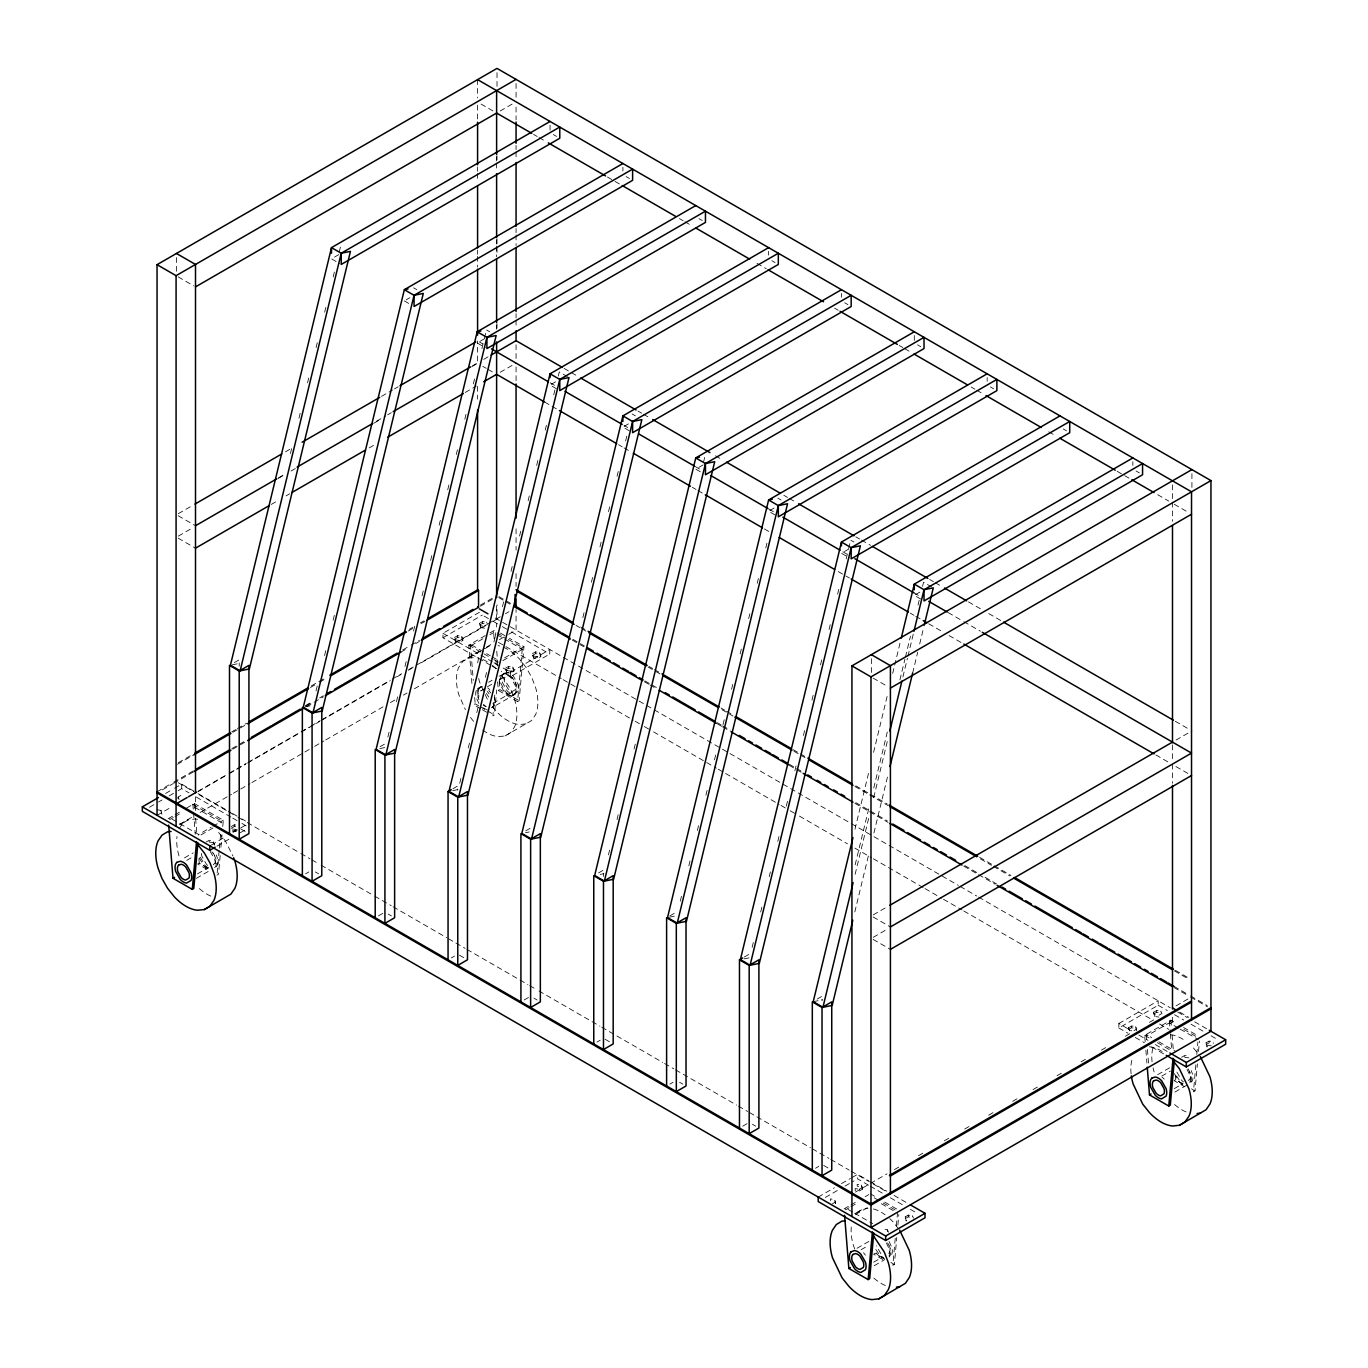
<?xml version="1.0" encoding="UTF-8"?>
<svg xmlns="http://www.w3.org/2000/svg" width="1368" height="1368" viewBox="0 0 1368 1368"><rect width="100%" height="100%" fill="white"/><g stroke="black" fill="none" stroke-linecap="round" stroke-linejoin="round"><path stroke-width="0.75" stroke-dasharray="5 3.75" d="M217.153 873.058L219.188 850.212M219.376 848.143L220.676 833.591M220.18 855.547L218.504 874.255L216.965 875.144M220.915 847.254L222.026 834.788M222.762 826.477L223.326 820.253L194.41 803.546L183.962 809.582M494.754 695.047L492.907 715.823L494.446 714.934L496.669 690.002M497.354 665.977L497.73 661.821M497.627 681.931L498.311 690.447L517.6 701.579L522.405 647.56L504.347 637.129M517.6 701.579L519.139 700.673L523.961 646.671L509.494 638.326M895.236 1238.348L892.825 1265.349L894.364 1264.46L896.775 1237.459M896.348 1225.882L897.647 1211.347L881.385 1201.959M897.887 1224.993L898.81 1214.613M1195.871 1064.783L1193.46 1091.784L1194.999 1090.895L1197.41 1063.894M1196.795 1054.386L1197.906 1041.937M1198.522 1051.428L1199.445 1041.031M290.443 453.509L292.461 445.199M298.993 418.198L301.011 409.887M307.543 382.869L309.561 374.576M316.094 347.558L318.111 339.247M324.643 312.246L326.661 303.935M333.193 276.934L335.211 268.624M339.23 252.003L340.735 245.761M316.025 690.857L318.043 682.546M324.575 655.529L326.593 647.218M333.125 620.217L335.143 611.906M387.879 737.061L389.88 728.751M396.429 701.75L398.43 693.439M404.979 666.438L406.98 658.128M413.529 631.11L415.53 622.799M422.062 595.798L424.08 587.488M430.612 560.487L432.63 552.176M439.162 525.175L441.18 516.865M447.712 489.847L449.73 481.536M456.262 454.535L458.28 446.224M464.812 419.224L466.83 410.913M473.362 383.895L475.38 375.584M481.912 348.583L483.93 340.273M484.426 338.204L486.444 329.893L489.676 331.757M459.716 783.283L461.734 774.972M468.266 747.971L470.284 739.66M476.816 712.643L478.834 704.332M485.366 677.331L487.384 669.02M493.916 642.019L495.934 633.709M502.466 606.691L504.467 598.397M511.016 571.379L513.017 563.069M519.566 536.068L521.567 527.757M528.116 500.756L530.117 492.446M536.666 465.428L538.667 457.117M545.216 430.116L547.217 421.806M553.749 394.805L555.767 386.494M558.281 376.097L559.29 371.942L567.378 376.627M582.854 617.601L584.871 609.29M591.404 582.272L593.421 573.979M599.954 546.961L601.971 538.65M608.504 511.649L610.521 503.339M617.053 476.338L619.071 468.027M625.604 441.009L627.621 432.698M608.435 854.932L610.453 846.621M616.985 819.62L619.003 811.309M634.085 748.98L636.103 740.686M703.477 462.299L704.999 456.074M680.289 901.153L682.29 892.842M688.839 865.841L690.84 857.531M697.389 830.513L699.39 822.202M705.939 795.201L707.94 786.891M714.472 759.89L716.49 751.579M723.022 724.578L725.04 716.268M731.572 689.25L733.59 680.939M740.122 653.938L742.14 645.628M748.672 618.627L750.69 610.316M757.222 583.298L759.24 574.987M765.772 547.987L767.79 539.676M752.126 947.374L754.144 939.064M760.676 912.046L762.694 903.735M769.226 876.734L771.244 868.423M777.776 841.423L779.794 833.112M786.326 806.094L788.344 797.801M794.876 770.783L796.894 762.472M803.426 735.471L805.427 727.16M811.976 700.159L813.977 691.849M820.526 664.831L822.527 656.52M829.076 629.519L831.077 621.209M837.626 594.208L839.627 585.897M846.176 558.879L848.177 550.569M848.69 548.5L850.691 540.189L853.94 542.053M854.966 829.247L868.543 773.159M873.571 752.383L887.661 694.226M892.688 673.449L894.193 667.208M894.689 665.139L900.23 642.276M855.154 864.781L868.731 808.693M873.759 787.917L887.336 731.829M899.905 679.896L904.932 659.12M905.445 657.033L910.472 636.257M918.014 605.101L920.031 596.79M922.545 586.41L923.554 582.255L931.642 586.923M855.12 874.34L868.697 818.252M873.742 797.476L887.319 741.37M902.897 676.972L907.429 658.282M907.925 656.195L913.465 633.35M854.812 911.943L868.885 853.769M873.913 832.992L887.49 776.904M912.644 673.039L917.671 652.262M919.689 643.952L923.708 627.331M888.773 1253.43L889.559 1252.284A8.858 5.113 60 0 0 889.542 1246.829L887.627 1242.828M179.071 828.717L183.038 822.972L188.647 819.654L195.487 818.987A41.963 24.231 60 0 1 199.232 819.671M214.673 867.739L215.768 866.149A12.261 7.079 60 0 0 215.785 858.642L214.4 855.496M216.212 866.85L217.307 865.26A12.261 7.079 60 0 0 217.324 857.753L216.247 854.897M477.415 688.788L481.621 686.326L477.877 689.472A12.261 7.079 60 0 0 477.842 696.979L478.92 699.835M480.082 687.249L478.988 688.839A12.261 7.079 60 0 0 478.971 696.329M502.107 674.527L501.013 676.117A12.261 7.079 60 0 0 500.996 683.624L505.493 691.558A11.577 6.686 60 0 0 511.871 695.269L513.752 695.081M503.646 673.637L502.552 675.228A12.261 7.079 60 0 0 502.535 682.735L507.032 690.669A11.577 6.686 60 0 0 513.41 694.38L516.403 692.584A12.261 7.079 60 0 0 516.42 685.077L513.804 679.52M492.155 707.53L493.249 705.939A12.261 7.079 60 0 0 493.831 701.237M514.248 694.773L515.343 693.2A12.261 7.079 60 0 0 515.36 685.693L510.88 677.759A11.577 6.686 60 0 0 504.484 674.048L502.603 674.219M857.274 1212.441L862.832 1209.055L867.945 1208.508M1188.296 1080.532L1190.177 1078.702A8.858 5.113 60 0 0 1190.16 1073.264L1189.373 1071.212M480.613 651.1L462.777 661.479L458.793 667.225A44.426 25.65 60 0 0 458.707 694.431L465.411 709.667M485.144 648.535L489.351 646.055L492.771 645.713M505.202 672.731L499.953 676.715A12.261 7.079 60 0 0 499.936 684.222L504.433 692.157A11.577 6.686 60 0 0 510.811 695.867L517.942 691.695A12.261 7.079 60 0 0 517.959 684.188L513.462 676.254A11.577 6.686 60 0 0 507.083 672.543L499.098 676.237M485.623 687.83L478.458 692.653A8.858 5.113 60 0 0 478.441 698.073L479.227 700.142M512.572 678.254A8.362 4.822 60 0 0 507.956 675.57L504.689 677.519A8.858 5.113 60 0 0 504.672 682.94L507.921 688.668A8.362 4.822 60 0 0 512.538 691.336L515.804 689.404A8.858 5.113 60 0 0 515.821 683.983L515.035 681.931M213.271 864.781L215.169 862.969A8.858 5.113 60 0 0 215.186 857.548M482.63 730.016A41.963 24.231 60 0 0 498.14 736.634L504.997 735.967L510.589 732.649L514.556 726.904A44.426 25.65 60 0 0 514.642 699.698L510.726 689.369L500.62 673.826M504.997 735.967L531.553 720.543L535.538 714.797A44.426 25.65 60 0 0 535.623 687.591L531.69 677.263L526.133 667.464L519.327 658.846A41.963 24.231 60 0 0 498.037 645.645M500.158 110.996L512.521 103.865M338.837 254.602L331.501 258.843L339.589 263.528M406.176 299.849L409.853 297.728M178.319 513.684L193.093 505.151M285.467 451.833L291.008 448.619M381.518 396.361L392.616 389.966M394.463 388.905L398.156 386.768M484.546 338.734L477.193 342.975L485.298 347.643M278.644 477.757L284.185 474.542M376.542 421.224L385.793 415.889M387.64 414.829L391.333 412.691M472.61 365.769L476.303 363.632M483.691 359.356L489.231 356.159M178.319 536.119L193.093 527.586M278.08 478.526L283.621 475.329M291.008 471.054L296.548 467.856M374.131 423.071L381.518 418.796M472.046 366.538L477.586 363.341L477.586 340.906M271.257 504.45L278.644 500.175M286.032 495.917L289.725 493.78M369.155 447.917L374.695 444.72M465.223 392.462L476.303 386.067M500.158 372.284L516.061 363.118M555.562 381.843L550.056 385.024L558.144 389.709M628.408 423.909L622.902 427.09L630.99 431.758M234.356 662.574L239.212 659.786L239.212 666.165M178.319 762.694L193.093 754.161M231.893 731.76L235.587 729.623M237.433 728.563L246.667 723.227M311.323 685.898L326.097 677.365M409.237 629.365L412.931 627.228M420.318 622.97L424.012 620.833M177.43 764.302L194.051 754.709M232.834 732.308L245.778 724.835M310.433 687.505L317.821 683.248M319.667 682.17L327.055 677.912M408.348 630.99L413.888 627.775M421.276 623.517L424.969 621.38M703.101 464.915L695.748 469.156L703.853 473.824M305.594 705.58L312.075 701.835M157.046 791.798L171.821 783.265M173.668 782.188L194 770.458M231.893 748.587L246.667 740.054M305.782 705.922L313.169 701.647M319.633 697.919L323.327 695.782M402.791 649.92L409.237 646.192M411.084 645.132L419.412 640.309M480.39 605.118L493.318 597.645M162.347 789.849L172.932 783.744M173.668 783.317L194.051 771.535M232.799 749.185L245.778 741.661M306.706 706.504L312.28 703.272M314.093 702.246L323.361 696.876M400.944 652.109L408.348 647.799M415.718 643.576L419.429 641.404M480.39 606.229L493.318 598.774M165.596 793.44L172.744 789.319M174.54 788.276L181.688 784.155L196.274 792.568M490.394 665.156L442.976 637.779L442.976 633.298L482.323 610.59M149.505 807.223L156.653 803.084M158.431 802.058L162.023 799.989M169.17 795.868L176.318 791.73M178.114 790.704L181.688 788.635L188.989 792.841M442.976 637.779L482.323 615.07M178.062 798.861L178.062 797.082L181.157 795.304L181.157 797.082M454.518 637.471L457.596 635.692L461.751 636.308L462.829 638.719L462.829 640.498L459.751 642.276L455.595 641.66L454.518 637.471L455.595 641.66M479.484 623.38L480.561 625.774L484.734 626.39L484.734 628.168L480.561 627.553L479.484 623.38L482.579 621.585L486.734 622.218L487.812 624.612M454.518 639.249L457.596 637.471L461.751 638.087L462.829 640.498M479.484 625.159L482.579 623.38L486.734 623.996L486.734 622.218M198.257 791.114L227.823 774.031M229.67 772.971L235.211 769.774M237.057 768.696L246.291 763.378M248.138 762.301L309.117 727.109M310.964 726.032L320.197 720.697M322.044 719.636L390.41 680.17M392.257 679.092L401.491 673.757M408.895 669.499L486.495 624.697M488.342 623.62L503.698 614.762M505.459 613.736L508.981 611.701M157.046 815.345L171.821 806.812M197.693 791.884L227.259 774.818M229.106 773.741L245.727 764.148M247.574 763.07L299.318 733.214M301.165 732.136L319.633 721.466M321.48 720.406L389.846 680.939M397.233 676.664L400.944 674.544M408.331 670.269L412.024 668.131M421.258 662.796L485.931 625.467M493.318 621.192L497.011 619.071L497.011 604.793M168.178 818.697L173.274 815.755M175.07 814.712L182.183 810.608M471.909 683.419L468.814 645.132L488.154 633.965M489.932 632.922L495.045 629.981L495.558 636.359M173.274 817.534L169.718 819.586L169.718 817.808L198.634 834.497L211.1 827.298M175.07 816.508L182.183 812.387M482.819 638.822L470.353 646.021L470.353 644.242L490.24 655.717M489.932 634.718L493.489 632.649L493.489 630.87L494.19 639.386M179.618 824.306L191.982 817.158M200.104 812.472L231.517 794.329M233.364 793.269L238.904 790.071M240.751 789.011L249.985 783.676M251.832 782.599L312.81 747.407M314.657 746.329L323.891 740.994M325.738 739.934L383.023 706.863M390.41 702.605L395.951 699.39M403.338 695.132L407.048 692.995M414.436 688.737L484.648 648.193M486.495 647.132L492.035 643.918M499.423 639.66L506.81 635.385M508.657 634.324L516.061 630.067L516.061 609.666M179.909 824.699L188.647 819.654M212.878 826.272L223.326 820.253M504.604 657.854L523.961 646.671M212.878 828.05L198.634 836.275L198.634 834.497M502.826 660.659L522.405 649.355L522.405 647.56M774.117 508.024L768.611 511.204L776.699 515.89M231.192 826.563L234.27 824.784L238.425 825.4M505.579 668.131L508.657 666.353L512.829 666.986L513.906 669.38L513.906 671.158L510.811 672.936L506.656 672.321L505.579 668.131L506.656 672.321M206.072 842.055L209.167 840.277L213.322 840.91L214.4 845.082L213.322 840.91M532.426 653.648L535.521 651.869L539.676 652.485L540.753 654.879L540.753 656.674L537.658 658.453L533.503 657.82L532.426 653.648L533.503 657.82M231.192 828.341L234.27 826.563L238.425 827.178M505.579 669.927L508.657 668.131L512.829 668.764L513.906 671.158M532.426 655.426L535.521 653.648L539.676 654.263L540.753 656.674M184.423 857.924L193.162 852.88M488.615 682.29L492.121 680.272M232.748 831.761L235.98 829.897M380.065 746.706L384.921 743.901M506.656 670.542L510.811 671.158L513.906 669.38M211.305 845.082L225.908 836.532M233.056 832.394L245.573 825.16M503.15 668.046L510.452 672.252L549.782 649.543L549.782 654.024L510.452 676.732L501.338 671.466M186.732 860.386L193.726 856.351M487.367 686.804L492.617 683.778M499.611 679.742L506.605 675.706M216.965 846.176L229.482 838.943M240.221 832.753L245.573 829.658M207.987 868.184L199.232 863.122L197.693 864.012L209.954 871.091M478.68 705.82L475.175 703.802L473.636 704.691L480.647 708.744M498.311 690.447L499.85 689.558L519.139 700.673M197.522 873.861L208.022 867.808M492.907 703.323L513.889 691.216M196.274 878.376L210.262 870.304M515.291 694.192L491.728 707.803L494.378 705.307A12.261 7.079 60 0 0 494.395 697.8M848.81 549.03L841.457 553.27L849.545 557.939M305.594 873.827L308.826 871.946M452.911 788.755L457.767 785.967L457.767 790.225M919.809 592.156L914.303 595.337L922.408 600.005M378.44 915.876L383.296 913.072M525.774 830.821L530.63 828.016M451.303 957.942L454.535 956.078M598.62 872.887L603.476 870.082L603.476 876.46M524.149 1000.008L529.006 997.204M669.858 915.876L676.322 912.148M596.995 1042.057L600.244 1040.193M744.329 957.001L749.185 954.197M873.229 914.884L888.003 906.351M1176.018 740.071L1191.921 730.888M873.229 937.319L888.003 928.786M669.858 1084.123L673.09 1082.259M817.175 999.067L822.031 996.263L822.031 1000.521M742.704 1126.189L747.561 1123.385M815.55 1168.238L818.799 1166.374M818.218 1197.068L834.309 1187.783M841.457 1183.645L850.4 1178.481M852.196 1177.455L857.548 1174.36L868.492 1180.669M1118.836 1023.503L1158.183 1000.795L1158.183 1005.275L1118.836 1027.984L1118.836 1023.503L1131.61 1030.873M825.366 1197.428L837.883 1190.194M845.031 1186.073L853.974 1180.909M1153.6 1012.269L1156.695 1010.49L1160.851 1011.123L1161.928 1013.517L1158.833 1015.295L1154.678 1014.68L1153.6 1012.269L1154.678 1016.458L1158.833 1017.074M1128.497 1027.778L1131.575 1026L1135.748 1026.616L1136.808 1029.027L1133.73 1030.805L1129.575 1030.172L1128.497 1027.778L1129.575 1031.968L1129.575 1030.172M1153.6 1014.047L1156.695 1012.269L1160.851 1012.901L1160.851 1011.123M1128.497 1029.557L1131.575 1027.778L1135.748 1028.394L1136.808 1030.805M832.479 1203.72L835.574 1201.942L834.497 1199.531L830.342 1198.915L830.342 1200.694M1176.018 1005.89L1188.382 998.743M859.343 1189.22L862.421 1187.441L861.344 1185.03L857.189 1184.414L857.189 1186.193L861.344 1186.825L862.421 1189.22L859.343 1190.998L855.171 1190.382L855.171 1188.604L859.343 1189.22L859.343 1190.998M855.479 1192.075L868.577 1184.517M870.424 1183.44L887.045 1173.847M894.45 1169.572L901.837 1165.314M918.458 1155.704L925.845 1151.446M944.33 1140.775L949.871 1137.577M964.662 1129.045L970.203 1125.847M988.671 1115.177L996.058 1110.901M1012.696 1101.308L1018.237 1098.111M1033.011 1089.578L1040.415 1085.303M1057.036 1075.71L1064.424 1071.435M1081.062 1061.842L1088.449 1057.567M1101.377 1050.111L1108.781 1045.836M1125.402 1036.243L1132.79 1031.968M1149.428 1022.375L1156.815 1018.1M844.039 1208.902L849.152 1205.96M850.93 1204.934L858.044 1200.813M865.174 1196.709L868.731 1194.64M1145.187 1041.715L1144.674 1035.337L1170.905 1020.186L1176.326 1023.315M849.152 1207.739L845.595 1209.791L845.595 1208.012L852.811 1212.185M850.93 1206.713L858.044 1202.592M1178.395 1028.086L1169.366 1022.854L1146.213 1036.226L1146.213 1034.447L1151.634 1037.577M855.838 1213.091L862.832 1209.055M855.479 1214.51L868.577 1206.952M1206.029 1042.843L1207.106 1047.016L1206.029 1042.843L1209.124 1041.065L1213.279 1041.681L1213.279 1043.459M905.171 1216.87L906.249 1221.043L905.171 1216.87L908.249 1215.092L912.405 1215.707L913.482 1218.101M1181.61 1057.259L1184.705 1055.48L1188.86 1056.096M1206.029 1044.622L1209.124 1042.843L1209.124 1041.065M905.171 1218.649L908.249 1216.87L912.405 1217.486L912.405 1215.707M857.001 1248.283L869.227 1241.221M1157.687 1074.684L1169.931 1067.621M861.071 1249.736L868.064 1245.701M1161.688 1076.171L1170.444 1071.11M1182.739 1083.798L1175.728 1079.762L1174.189 1080.652L1184.705 1086.722M873.673 1262.185L882.411 1257.141M1174.308 1088.62L1183.046 1083.576M874.186 1265.691L884.668 1259.637M1174.89 1092.074L1187.116 1085.012M232.269 664.831L239.656 663.326M305.115 706.88L310.656 705.768M379.825 748.57L385.366 747.458M452.671 790.636L458.212 789.507M525.517 832.702L529.211 831.949M600.227 874.374L603.921 873.639M669.38 917.193L674.92 916.064M744.072 958.882L749.613 957.754M813.225 1001.684L822.476 999.82M468.369 658.162L475.226 657.495A41.963 24.231 60 0 1 478.971 658.179M503.646 673.62L505.544 673.432A11.577 6.686 60 0 1 511.923 677.143L513.923 679.981M480.51 686.975L482.391 686.787M478.971 687.865L480.852 687.694M480.373 690.857L481.741 690.72M525.962 723.86L519.122 724.527A41.963 24.231 60 0 1 495.986 711.069L492.565 706.76M455.595 639.882L459.751 640.498L459.751 642.276M533.503 656.041L537.658 656.674L537.658 658.453M156.722 809.719L160.894 810.335L161.971 814.524L160.894 810.335M232.252 828.957L236.425 829.589M232.252 830.735L236.425 831.368M213.322 842.688L209.167 842.055L209.167 840.277M1207.106 1045.237L1211.279 1045.853M1188.86 1057.874L1184.705 1057.259L1184.705 1055.48M888.516 1232.209L887.439 1229.798L883.266 1229.182L883.266 1230.961M553.288 134.543L556.519 136.407M626.134 176.592L629.383 178.473M698.997 218.658L702.229 220.522M771.843 260.724L775.075 262.588M844.689 302.773L847.938 304.654M917.552 344.839L920.784 346.702M990.398 386.905L993.63 388.768M1063.244 428.953L1066.493 430.834M1136.107 471.019L1139.339 472.883M481.057 104.053L493.164 111.047M533.554 134.355L537.248 136.492M539.095 137.57L546.482 141.827M607.426 177.002L620.354 184.475M679.434 218.589L683.128 220.727M684.975 221.787L692.362 226.045M757 263.374L766.234 268.692M834.566 308.142L838.259 310.279M899.186 345.454L902.88 347.592M904.727 348.652L910.267 351.85M971.212 387.041L974.905 389.179M976.752 390.239L984.139 394.497M1048.76 431.809L1056.147 436.084M1117.092 471.259L1130.019 478.732M1157.721 494.72L1168.802 501.115M1174.223 504.245L1188.074 512.248M564.061 368.402L569.601 371.6M571.448 372.66L576.988 375.858M637.933 411.05L641.626 413.17M643.473 414.248L650.86 418.505M715.481 455.818L722.868 460.093M783.813 495.267L787.506 497.405M789.353 498.465L796.74 502.74M855.838 536.854L859.531 538.975M861.378 540.052L870.612 545.37M929.693 579.502L933.386 581.622M935.233 582.7L942.62 586.957M968.476 601.886L981.403 609.341M988.79 613.616L1001.718 621.072M1175.3 721.295L1188.228 728.751M413.581 287.827L416.83 289.691M632.136 414.008L635.385 415.872M777.845 498.123L781.077 500.004M479.313 341.897L482.784 343.898M550.175 382.818L555.716 386.015M624.047 425.465L627.741 427.586M695.183 466.522L701.596 470.233M769.038 509.17L775.468 512.88M842.91 551.817L846.604 553.954M913.961 592.84L920.459 596.602M948.161 612.59L962.935 621.123M963.824 621.636L980.446 631.229M404.347 300.909L409.203 303.713M482.784 366.333L486.239 368.334M487.966 369.326L493.164 372.335M544.635 402.055L550.175 405.253M552.022 406.313L557.563 409.511M618.507 444.685L622.201 446.823M624.047 447.883L631.435 452.158M692.362 487.333L696.056 489.47M697.902 490.531L703.443 493.728M764.387 528.92L769.928 532.118M838.259 571.567L849.34 577.963M910.267 613.138L913.961 615.275M915.808 616.335L921.348 619.533M928.735 623.808L941.663 631.264M949.05 635.539L961.978 642.994M1155.875 754.948L1168.802 762.404M1175.95 766.542L1188.074 773.536M178.199 276.9L193.777 285.895M873.109 678.101L886.943 686.086M580.682 626.989L586.222 630.186M649.013 666.438L652.707 668.576M654.554 669.636L660.094 672.834M721.021 708.025L724.715 710.146M726.562 711.223L733.949 715.481M793.047 749.596L798.587 752.793M800.434 753.871L805.974 757.068M855.838 785.848L868.765 793.32M870.612 794.38L887.234 803.974M979.556 857.274L992.484 864.747M994.331 865.807L1010.952 875.4M1175.3 970.288L1188.228 977.761M576.014 625.415L579.707 627.553M581.554 628.63L587.094 631.828M648.039 667.003L660.966 674.458M721.911 709.65L732.991 716.045M793.919 751.22L805 757.633M854.863 786.412L867.791 793.867M869.638 794.945L888.106 805.598M980.428 858.916L991.509 865.311M993.356 866.371L1009.977 875.965M1174.325 970.852L1189.1 979.385M498.858 596.585L504.416 599.783M506.263 600.86L511.82 604.058M572.85 639.301L584.375 645.952M644.978 680.939L656.401 687.523M717.328 722.714L721.021 724.852M722.663 725.792L730.255 730.17M789.25 764.233L794.894 767.499M796.655 768.508L802.281 771.757M855.838 802.674L868.783 810.147M870.612 811.207L887.285 820.834M964.782 865.585L977.915 873.16M985.097 877.298L996.4 883.831M1173.966 986.345L1188.758 994.895M1190.605 995.955L1207.26 1005.565M498.739 597.628L503.937 600.637M505.664 601.629L510.863 604.622M572.32 640.121L583.948 646.825M644.345 681.691L649.013 684.393M649.885 684.889L657.273 689.164M717.328 723.843L721.911 726.476M722.663 726.904L730.255 731.299M789.25 765.362L802.281 772.886M854.863 803.238L868.783 811.275M869.638 811.771L888.106 822.424M963.807 866.132L977.915 874.272M978.582 874.665L995.203 884.258M1173.966 987.474L1189.1 996.212M1190.605 997.084L1207.499 1006.831M1179.729 1012.098L1188.775 1017.33M495.079 617.943L958.284 885.37M960.131 886.447L976.752 896.04M978.599 897.1L1170.273 1007.771M1177.66 1012.029L1187.356 1017.638M1194.657 1021.845L1210.954 1031.25M484.135 616.113L491.437 620.337M493.267 621.38L500.551 625.604M502.381 626.647L509.666 630.853M511.495 631.913L549.782 654.024M1158.183 1005.275L1167.297 1010.542M1174.599 1014.748L1183.713 1020.015M1191.015 1024.222L1203.772 1031.592M1211.073 1035.815L1218.358 1040.022M500.466 633.11L507.682 637.283M1183.559 1027.488L1198.009 1035.85M497.114 632.956L502.535 636.086M1169.366 1022.854L1169.366 1021.075L1174.787 1024.205M1183.816 1029.42L1198.283 1037.782M497.114 634.735L502.535 637.864M504.347 638.907L522.405 649.355M1180.208 1029.129L1198.283 1039.56M498.465 642.344L504.005 645.542M505.852 646.602L561.256 678.596M563.103 679.657L577.877 688.189M579.724 689.25L633.281 720.166M635.128 721.227L642.515 725.502M644.362 726.562L651.749 730.837M653.596 731.897L716.37 768.149M718.217 769.209L723.757 772.407M725.604 773.484L779.161 804.401M781.008 805.461L788.395 809.719M790.242 810.796L797.63 815.054M799.476 816.115L847.493 843.834M854.88 848.109L871.484 857.702M873.331 858.762L923.195 887.558M925.042 888.619L941.663 898.212M943.51 899.289L961.978 909.942M963.824 911.002L1152.181 1019.759M1159.568 1024.016L1168.802 1029.352M492.035 656.76L497.456 659.889M1158.867 1041.749L1175.129 1051.137M468.814 645.132L492.309 658.692M493.848 659.581L499.269 662.711M1144.674 1035.337L1151.634 1039.355M1157.328 1042.638L1171.777 1050.983M442.976 633.298L492.206 661.719M494.036 662.779L501.338 666.986M1138.894 1035.08L1148.026 1040.347M1155.31 1044.553L1168.084 1051.924M492.206 666.216L499.508 670.423M1118.836 1027.984L1127.967 1033.25M1135.252 1037.457L1144.366 1042.724M1151.668 1046.947L1164.425 1054.318M1191.494 1088.86L1194.999 1090.895M178.199 515.753L195.504 525.74M873.109 916.953L890.414 926.94M480.424 706.846L485.691 709.872M487.435 710.881L494.446 714.934M482.391 709.753L489.402 713.805M178.199 538.188L195.504 548.175M873.109 939.389L890.414 949.375M198.103 793.628L230.918 812.575M232.748 813.635L240.033 817.842M241.862 818.885L245.505 821.005M870.322 1181.73L886.738 1191.203M894.022 1195.41L908.609 1203.84M178.199 782.701L193.777 791.696M199.198 794.825L226.9 810.814M228.747 811.874L236.134 816.149M237.981 817.209L245.368 821.484M247.215 822.544L298.925 852.401M300.772 853.461L310.006 858.796M311.853 859.856L319.24 864.114M321.087 865.192L372.78 895.048M374.627 896.108L391.248 905.701M393.095 906.762L446.652 937.678M448.499 938.756L454.039 941.953M455.886 943.014L465.12 948.349M466.967 949.409L527.894 984.601M529.741 985.661L537.128 989.919M538.975 990.996L599.919 1026.171M601.766 1027.248L662.711 1062.423M664.557 1063.483L673.791 1068.818M675.638 1069.896L736.565 1105.07M738.412 1106.131L747.646 1111.466M749.493 1112.526L755.033 1115.724M756.88 1116.801L810.437 1147.718M812.284 1148.778L828.905 1158.371M830.752 1159.448L849.22 1170.102M851.067 1171.179L869.535 1181.832M873.109 1183.901L886.943 1191.887M196.274 797.065L230.918 817.055M232.748 818.115L240.033 822.322M241.862 823.382L249.164 827.589M868.492 1185.167L857.548 1178.84L857.548 1174.36M870.322 1186.21L883.078 1193.58M890.38 1197.787L903.136 1205.157M910.438 1209.38L917.723 1213.587M240.836 828.957L245.693 831.761M315.307 871.946L318.539 873.827M388.153 914.012L391.402 915.876M459.391 955.138L464.248 957.942M533.862 998.127L537.094 1000.008M605.101 1039.253L609.957 1042.057M679.571 1082.259L682.803 1084.123M752.417 1124.308L755.649 1126.189M823.656 1165.433L828.512 1168.238M870.27 1193.751L875.691 1196.88M884.737 1202.113L897.374 1209.415M192.871 804.435L221.787 821.142L221.787 822.92L192.871 806.214L192.871 804.435L193.384 810.831M874.152 1197.787L879.573 1200.916M881.385 1203.737L894.039 1211.039M854.624 1213.228L872.698 1223.659M883.848 1258.389L875.092 1253.327L873.553 1254.217L884.07 1260.287M890.859 1262.425L894.364 1264.46M1193.477 1047.974L1199.189 1055.104M898.485 1228.72L892.774 1221.573A41.963 24.231 60 0 0 889.798 1218.614M880.821 1253.635L876.29 1245.718M876.272 1252.797L878.153 1255.174A11.577 6.686 60 0 0 884.532 1258.834M863.516 1252.746L865.397 1255.106M488.786 690.515L490.667 692.892M487.23 691.404L489.111 693.781M486.341 693.405L488.804 697.064M470.472 717.431L473.875 721.74M218.623 832.445L225.446 841.063L232.953 856.043M211.937 851.819L213.305 853.546M210.176 851.358L214.673 859.292A12.261 7.079 60 0 1 214.639 866.799M1188.125 1068.784L1190.758 1074.342A12.261 7.079 60 0 1 1190.793 1081.866L1189.698 1083.473L1192.332 1080.976A12.261 7.079 60 0 0 1192.297 1073.452L1191.203 1070.597M1187.065 1069.4L1189.715 1074.94A12.261 7.079 60 0 1 1189.733 1082.481M1176.48 1075.898L1179.9 1080.959A11.577 6.686 60 0 0 1182.02 1082.823M889.029 1241.46L891.68 1247.017A12.261 7.079 60 0 1 891.697 1254.542L889.08 1257.089L890.158 1255.431A12.261 7.079 60 0 0 890.123 1247.907L889.029 1245.051M886.379 1242.999L889.012 1248.556A12.261 7.079 60 0 1 889.029 1256.08M875.845 1249.463L879.282 1254.524A11.577 6.686 60 0 0 883.557 1257.637M487.316 699.185L479.689 682.324A44.426 25.65 60 0 1 478.646 678.203M478.92 703.426L476.303 697.868A12.261 7.079 60 0 1 476.32 690.361M213.169 853.085L214.708 855.804M178.062 797.082L179.14 799.476M1176.925 1072.153L1181.456 1080.07A11.577 6.686 60 0 0 1183.559 1081.934M1174.325 1073.658L1178.857 1081.558A11.577 6.686 60 0 0 1183.132 1084.687M854.761 1249.001L853.444 1245.564A44.426 25.65 60 0 1 851.341 1226.087M200.361 857.189L204.858 865.123A11.577 6.686 60 0 0 209.133 868.27M199.232 857.839L203.729 865.773A11.577 6.686 60 0 0 208.004 868.919M1170.905 1020.186L1171.418 1026.581M1172.102 1035.08L1173.316 1049.974M1175.386 1075.505L1175.728 1079.762M1169.366 1021.075L1170.221 1031.711M1170.392 1033.849L1171.777 1050.863M1146.213 1034.447L1146.743 1040.826M1147.427 1049.341L1148.624 1064.218M1145.888 1050.231L1146.914 1062.987M496.755 651.254L497.627 661.89M499.166 681.042L499.85 689.558M495.9 660.659L496.242 664.916M470.353 644.242L473.277 680.409M474.662 697.423L475.175 703.802M194.41 803.546L194.923 809.941M195.607 818.44L196.992 835.455M198.89 858.865L199.232 863.122M193.555 812.951L195.282 834.224M1191.921 473.67L1191.921 487.949M1172.496 484.888L1172.496 499.987M1172.496 502.107L1172.496 521.293M1172.496 744.927L1172.496 761.976M1172.496 764.096L1172.496 783.265M1172.496 1017.211L1172.496 1025.367M1156.695 1010.49L1156.695 1012.269M1154.678 1014.68L1154.678 1016.458M1135.748 1026.616L1135.748 1028.394M1132.858 461.666L1132.858 465.411M1131.575 1026L1131.575 1027.778M987.166 377.551L987.166 381.296M914.303 335.485L914.303 341.094M908.249 1215.092L908.249 1216.87M887.439 1229.798L887.439 1231.593M871.382 658.743L871.382 673.022M862.421 1187.441L862.421 1189.22M861.344 1185.03L861.344 1186.825M841.457 293.436L841.457 297.164M835.574 1201.942L835.574 1203.72L834.497 1199.531M768.611 251.37L768.611 255.115M622.902 167.255L622.902 170.983M550.056 125.189L550.056 132.662M539.676 652.485L539.676 654.263M535.521 651.869L535.521 653.648M516.061 83.465L516.061 97.744M516.061 107.08L516.061 119.854M516.061 145.418L516.061 149.676M516.061 151.814L516.061 160.33M516.061 228.49L516.061 232.748M516.061 234.886L516.061 245.522M516.061 313.682L516.061 317.957M516.061 320.078L516.061 328.594M516.061 344.753L516.061 359.032M516.061 366.932L516.061 381.843M516.061 528.817L516.061 550.124M516.061 573.551L516.061 586.325M512.829 666.986L512.829 668.764M510.811 671.158L510.811 672.936M510.452 672.252L510.452 676.732M508.657 666.353L508.657 668.131M497.011 72.658L497.011 87.569M497.011 155.73L497.011 159.988M497.011 238.802L497.011 245.18M497.011 247.317L497.011 255.833M497.011 323.994L497.011 328.252M496.618 156.636L496.618 160.894M496.618 163.031L496.618 171.547M496.618 239.708L496.618 243.966M496.618 246.103L496.618 256.739M496.618 324.9L496.618 329.158M496.618 606.058L496.618 627.006M482.579 621.585L482.579 623.38M480.561 625.774L480.561 627.553M477.586 79.618L477.586 97.966M477.586 105.182L477.586 122.214M477.586 166.947L477.586 171.205M477.586 173.343L477.586 181.858M477.586 250.019L477.586 254.277M477.586 256.397L477.586 267.051M477.586 386.34L477.586 399.114M461.751 636.308L461.751 638.087M457.596 635.692L457.596 637.471M234.27 824.784L234.27 826.563M195.504 796.774L195.504 811.053M181.688 784.155L181.688 788.635M176.472 257.543L176.472 272.642M1149.376 1046.811A41.963 24.231 60 0 1 1164.886 1053.292M1170.341 1034.704A41.963 24.231 60 0 1 1185.851 1041.185M1131.097 1073.897A44.426 25.65 60 0 1 1132.396 1058.541M1154.13 1071.948A44.426 25.65 60 0 1 1153.07 1067.827M1152.061 1061.79A44.426 25.65 60 0 1 1153.361 1046.435M1186.073 1111.928A41.963 24.231 60 0 1 1173.539 1103.583M1162.099 1077.266A11.577 6.686 60 0 1 1164.202 1079.147M487.179 709.513A11.577 6.686 60 0 1 482.904 707.683M482.853 659.53A41.963 24.231 60 0 1 487.589 661.992M492.292 665.31A41.963 24.231 60 0 1 498.345 670.953M477.706 662.881A44.426 25.65 60 0 1 479.074 656.879M486.307 706.486A8.362 4.822 60 0 1 483.212 705.17M487.795 687.967A11.577 6.686 60 0 1 489.898 689.865M485.554 706.162A11.577 6.686 60 0 1 483.468 704.264M873.382 1208.953A41.963 24.231 60 0 1 885.147 1214.801M885.37 1285.544A41.963 24.231 60 0 1 872.835 1277.182M178.986 855.923A44.426 25.65 60 0 1 177.002 836.498M210.792 896.108A41.963 24.231 60 0 1 196.753 886.19M201.352 853.495A12.261 7.079 60 0 0 201.9 856.3L206.397 864.234A11.577 6.686 60 0 0 208.5 866.115"/><path stroke-width="1.5" d="M168.692 825.075L173.001 878.256L192.272 889.388L196.547 841.611M197.898 842.808L193.811 888.499L192.272 889.388M844.569 1215.28L848.861 1268.461L868.15 1279.593L872.408 1231.833M873.759 1233.013L869.689 1278.704L868.15 1279.593M1147.256 1067.245L1149.496 1094.896L1168.768 1106.028L1173.043 1058.251M1174.394 1059.448L1170.307 1105.139L1168.768 1106.028M240.135 670.816L341.213 253.234L559.769 127.053L559.769 138.271L341.213 264.452L341.213 253.234L331.501 247.625L230.422 665.207L240.135 670.816L249.369 668.935L350.447 251.37L341.213 253.234M312.981 712.865L414.059 295.3L632.615 169.119L632.615 180.337L414.059 306.517L414.059 295.3L404.347 289.691L303.268 707.256L312.981 712.865L322.215 711.001L423.293 293.436L414.059 295.3M385.827 754.931L486.905 337.366L705.461 211.185L705.461 222.403L486.905 348.583L486.905 337.366L477.193 331.757L376.114 749.322L385.827 754.931L395.078 753.067L496.156 335.502L486.905 337.366M458.69 796.997L559.769 379.415L778.324 253.234L778.324 264.452L559.769 390.632L559.769 379.415L550.056 373.806L448.978 791.388L458.69 796.997L467.924 795.116L569.002 377.551L559.769 379.415M531.536 839.046L632.615 421.481L851.17 295.3L851.17 306.517L632.615 432.698L632.615 421.481L622.902 415.872L521.824 833.437L531.536 839.046L540.77 837.182L641.849 419.617L632.615 421.481M604.382 881.112L705.461 463.547L924.016 337.366L924.016 348.583L705.461 474.764L705.461 463.547L695.748 457.938L594.67 875.503L604.382 881.112L613.634 879.248L714.712 461.683L705.461 463.547M677.245 923.178L778.324 505.596L996.879 379.415L996.879 390.632L778.324 516.813L778.324 505.596L768.611 499.987L667.533 917.569L677.245 923.178L686.479 921.297L787.558 503.732L778.324 505.596M750.091 965.227L851.17 547.662L1069.725 421.481L1069.725 432.698L851.17 558.879L851.17 547.662L841.457 542.053L740.379 959.618L750.091 965.227L759.326 963.363L860.404 545.798L851.17 547.662M852.965 837.558L813.225 1001.684L822.938 1007.293L832.189 1005.429L852.794 920.254M901.238 638.138L914.303 584.119L1132.858 457.938M822.938 1007.293L853.119 882.651M889.833 730.991L901.888 681.127M913.961 631.281L924.016 589.728L1142.571 463.547L1142.571 474.764L924.016 600.945L924.016 589.728L914.303 584.119L914.303 589.728M890.004 766.525L912.644 673.039M924.204 625.244L933.267 587.864L924.016 589.728M845.27 1220.803L841.867 1221.162L836.31 1224.548L832.377 1230.362A44.426 25.65 60 0 0 832.462 1257.671L842.038 1277.78L848.878 1286.348A41.963 24.231 60 0 0 872.014 1299.6L878.837 1298.865L884.395 1295.462L888.311 1289.665A44.426 25.65 60 0 0 888.225 1262.356L884.258 1252.028L872.955 1235.116M878.837 1298.865L905.36 1283.355L909.293 1277.558A44.426 25.65 60 0 0 909.207 1250.249L899.631 1230.14M1131.353 1075.864A44.426 25.65 60 0 0 1133.166 1084.054L1142.742 1104.164L1149.582 1112.731A41.963 24.231 60 0 0 1172.718 1126.001L1179.541 1125.248L1185.098 1121.863L1189.014 1116.066A44.426 25.65 60 0 0 1188.929 1088.757L1179.353 1068.647L1172.513 1060.08M1179.541 1125.248L1206.063 1109.756L1209.979 1103.942A44.426 25.65 60 0 0 1209.893 1076.65L1200.335 1056.541M171.103 831.436L167.665 831.761L162.074 835.079L158.107 840.824A44.426 25.65 60 0 0 158.021 868.03L161.937 878.359L167.494 888.174L174.317 896.792A41.963 24.231 60 0 0 197.454 910.233L204.294 909.583L209.885 906.266L213.87 900.52A44.426 25.65 60 0 0 213.955 873.314L210.022 862.986L204.465 853.17L197.659 844.552M157.046 815.345L157.046 264.674L497.011 68.4L1210.954 480.596L1210.954 1031.25L870.989 1227.541L870.989 676.869L1210.954 480.596M157.046 264.674L176.079 275.669L516.061 79.395M195.504 286.887L496.618 113.048L531.707 133.294M550.056 121.444L331.501 247.625L331.501 253.234M622.902 163.51L404.347 289.691L408.04 288.939M695.748 205.576L477.193 331.757L480.886 331.005M194.94 504.091L281.774 453.954M302.089 442.223L379.671 397.438M400.003 385.69L475.739 341.966M195.504 525.74L276.798 478.817M297.113 467.086L372.848 423.362M393.18 411.614L470.763 366.829M491.078 355.099L516.061 340.683L562.214 367.325M195.504 548.175L269.393 505.51M291.572 492.719L365.461 450.055M387.64 437.247L463.376 393.522M483.691 381.792L496.618 374.336L544.635 402.055M768.611 247.625L550.056 373.806L550.056 377.551M841.457 289.691L622.902 415.872L622.902 421.481M239.212 670.987L248.925 665.378L248.925 833.625L239.212 839.234L239.212 670.987L229.499 665.378L229.499 833.625M914.303 331.757L695.748 457.938L699.441 457.186M194.94 753.084L230.046 732.821M248.514 722.15L307.629 688.036M329.808 675.228L405.544 631.503M427.705 618.695L477.586 589.899L478.544 590.446L478.544 607.272L421.276 640.344M194.051 754.709L230.987 733.368M247.625 723.775L308.587 688.583M330.748 675.775L406.501 632.05M426.816 620.32L478.544 590.446M196.787 768.85L200.48 766.713M201.387 766.2L212.468 759.787M213.408 759.24L217.119 757.12M218.008 756.589L229.106 750.194M251.267 737.386L254.961 735.249M255.901 734.719L262.365 730.991M263.289 730.444L271.599 725.656M272.54 725.108L283.621 718.713M284.527 718.183L288.221 716.062M289.161 715.515L300.242 709.12M327.02 693.661L330.731 691.524M334.425 689.386L342.735 684.581M343.659 684.051L359.356 674.988M360.28 674.458L371.378 668.046M372.284 667.516L380.612 662.711M381.518 662.197L385.229 660.06M386.152 659.513L397.233 653.117M422.165 638.719L430.493 633.914M431.399 633.384L439.744 628.579M443.437 626.441L456.365 618.986M457.271 618.456L468.352 612.06M469.292 611.513L473.003 609.376M194.051 771.535L230.987 750.194M247.625 740.601L303.046 708.607M325.208 695.799L400.944 652.074M215.186 847.202L209.817 850.298L142.34 811.344L142.34 806.864L158.431 797.578M312.075 713.053L321.788 707.444L321.788 875.691L312.075 881.3L312.075 713.053L302.362 707.444L302.362 875.691M515.086 594.447L515.086 607.067L516.061 606.503M177.925 802.845L187.16 797.51M188.442 796.774L196.411 792.175M987.166 373.806L768.611 499.987L772.304 499.252M384.921 755.119L394.634 749.51L394.634 917.757L384.921 923.366L384.921 755.119L375.208 749.51L375.208 917.757M173.001 878.256L174.54 877.367M204.294 909.583L230.867 894.159L234.834 888.413A44.426 25.65 60 0 0 234.92 861.207L233.62 857.753M1060.012 415.872L841.457 542.053L841.457 545.798M448.054 959.806L448.054 791.559L451.303 789.695M457.767 797.168L467.48 791.559L467.48 959.806L457.767 965.415L457.767 797.168L448.054 791.559M530.63 839.234L540.343 833.625L540.343 1001.872L530.63 1007.481L530.63 839.234L520.917 833.625L520.917 1001.872M851.939 1216.545L851.939 665.874L1191.921 469.6M890.414 688.087L1191.528 514.231M603.476 881.3L613.189 875.691L613.189 1043.938L603.476 1049.547L603.476 881.3L593.763 875.691L593.763 1043.938M676.322 923.349L686.035 917.74L686.035 1085.987L676.322 1091.596L676.322 923.349L666.609 917.74L666.609 1085.987M739.472 1128.053L739.472 959.806L742.704 957.942M749.185 965.415L758.898 959.806L758.898 1128.053L749.185 1133.662L749.185 965.415L739.472 959.806M889.85 905.291L1172.496 742.106M890.414 926.94L1191.528 753.101L982.292 632.29M890.414 949.375L1191.528 775.519M822.031 1007.481L831.744 1001.872L831.744 1170.119L822.031 1175.728L822.031 1007.481L812.318 1001.872L812.318 1170.119M1210.954 1007.703L870.989 1203.977L157.046 791.798M1210.954 1008.832L870.989 1205.105L157.046 792.91M142.34 806.864L885.677 1236.022L925.025 1213.313L925.025 1217.794L885.677 1240.502L818.218 1201.549L818.218 1197.068M1169.896 1052.984L1186.312 1062.457L1225.66 1039.748L1225.66 1044.229L1186.312 1066.937L1166.254 1055.361M848.861 1268.461L850.4 1267.572M1149.496 1094.896L1151.035 1094.007M1197.103 1113.518L1200.505 1113.142M896.399 1287.117L899.802 1286.758M477.586 79.618L1191.528 491.813L1191.528 1020.049M548.329 142.888L605.579 175.942M622.201 185.535L675.758 216.452M696.056 228.182L749.613 259.099M768.081 269.77L823.485 301.747M840.106 311.34L897.34 344.394M913.961 353.987L967.518 384.904M985.986 395.574L1041.39 427.551M1059.841 438.222L1115.245 470.199M1131.866 479.792L1154.028 492.583M580.682 377.995L636.086 409.972M652.707 419.566L709.958 452.62M726.562 462.213L780.119 493.13M798.587 503.8L853.991 535.777M872.459 546.448L927.846 578.425M944.467 588.018L966.629 600.826M1003.565 622.132L1173.453 720.218M491.437 348.891L548.329 381.74M564.95 391.351L622.201 424.388M638.822 433.981L694.209 465.975M710.83 475.568L768.081 508.622M782.855 517.155L840.106 550.192M854.88 558.725L913.961 592.84M928.735 601.373L947.203 612.026M559.409 410.571L616.66 443.625M633.281 453.218L690.515 486.273M705.289 494.806L762.54 527.86M779.161 537.453L834.566 569.43M851.187 579.023L908.42 612.077M923.195 620.61L926.888 622.731M963.824 644.054L1154.028 753.871M176.472 253.473L195.504 264.452L195.504 792.688M871.382 654.656L890.414 665.652L890.414 1193.888M851.939 665.874L870.989 676.869M516.061 589.676L573.295 622.731M588.069 631.264L647.167 665.378M661.941 673.911L719.175 706.948M735.796 716.558L791.2 748.535M807.821 758.129L852.144 783.71M889.08 805.034L977.71 856.214M1014.646 877.538L1173.453 969.228M516.933 591.301L574.167 624.355M588.941 632.888L646.192 665.942M662.813 675.535L718.217 707.512M734.838 717.106L792.072 750.16M808.693 759.753L853.016 785.352M889.952 806.675L976.735 856.778M1013.671 878.102L1172.479 969.792M515.514 606.195L527.142 612.898M530.305 614.728L543.746 622.491M545.097 623.278L560.367 632.084M561.752 632.888L569.601 637.42M587.641 647.834L593.199 651.048M596.893 653.169L602.843 656.606M604.297 657.444L610.231 660.881M613.531 662.779L619.465 666.216M622.782 668.131L628.699 671.534M630.186 672.406L636.086 675.809M639.437 677.741L643.131 679.879M665.327 692.687L669.328 694.995M672.731 696.962L695.183 709.924M698.62 711.907L715.481 721.654M739.318 735.403L745.03 738.703M748.553 740.738L752.417 742.978M755.957 745.013L761.651 748.296M765.208 750.348L770.885 753.631M772.612 754.623L778.272 757.889M781.846 759.958L787.506 763.224M807.753 774.904L811.515 777.092M816.987 780.256L820.749 782.41M824.391 784.514L828.136 786.686M833.642 789.866L837.37 792.021M841.046 794.141L844.757 796.279M892.774 823.998L903.923 830.444M907.531 832.531L920.579 840.055M924.152 842.124L929.812 845.39M933.386 847.459L937.217 849.665M940.774 851.717L946.468 855M950.008 857.052L955.719 860.335M1001.957 887.028L1005.651 889.166M1009.105 891.166L1022.306 898.776M1025.726 900.76L1031.54 904.128M1034.96 906.095L1072.238 927.607M1075.59 929.539L1081.49 932.959M1082.96 933.814L1088.5 937.012M1092.194 939.132L1098.128 942.569M1099.581 943.407L1107.379 947.904M1108.815 948.742L1114.783 952.179M1118.049 954.06L1124.034 957.515M1125.437 958.335L1131.421 961.79M1134.67 963.653L1140.673 967.125M1144.366 969.262L1148.077 971.4M1151.292 973.264L1157.328 976.735M1160.526 978.582L1166.562 982.07M1167.913 982.857L1173.966 986.345M515.086 607.067L570.473 639.044M587.094 648.637L642.498 680.631M659.12 690.224L716.37 723.279M731.145 731.812L788.378 764.849M803.153 773.382L853.016 802.161M889.952 823.485L961.96 865.072M997.05 885.335L1172.479 986.619M477.586 606.725L478.544 607.272M1172.496 1007.925L1176.104 1010.011M479.313 608.846L487.966 613.839M1209.244 1030.275L1225.66 1039.748M910.438 1204.883L925.025 1213.313M1186.312 1062.457L1186.312 1066.937M1172.496 525.551L1172.496 742.807M1172.496 785.403L1172.496 1009.054M885.677 1236.022L885.677 1240.502M516.061 121.991L516.061 143.298M516.061 162.467L516.061 226.353M516.061 247.659L516.061 311.562M516.061 330.731L516.061 341.384M516.061 383.981L516.061 518.164M516.061 599.099L516.061 607.631M496.618 90.613L496.618 154.516M496.618 173.685L496.618 237.57M496.618 258.877L496.618 322.78M496.618 341.949L496.618 597.542M477.586 122.214L477.586 164.81M477.586 186.116L477.586 247.882M477.586 269.188L477.586 335.211M477.586 409.767L477.586 590.805M209.817 845.817L209.817 850.298M176.079 275.669L176.079 826.34M194.256 874.203A12.261 7.079 60 0 1 193.675 878.906M851.118 1251.737L850.041 1253.327A12.261 7.079 60 0 0 850.058 1260.869L854.59 1268.769A11.577 6.686 60 0 0 860.968 1272.428L865.465 1269.692A12.261 7.079 60 0 0 865.448 1262.151L860.917 1254.251A11.577 6.686 60 0 0 854.538 1250.591L851.118 1251.737M852.965 1254.439L852.178 1255.602A8.858 5.113 60 0 0 852.196 1261.04L855.462 1266.751A8.362 4.822 60 0 0 860.079 1269.401L863.328 1267.418A8.858 5.113 60 0 0 863.311 1261.98L860.044 1256.269A8.362 4.822 60 0 0 855.428 1253.618L852.965 1254.439M1151.753 1078.155L1150.676 1079.762A12.261 7.079 60 0 0 1150.693 1087.303L1155.225 1095.204A11.577 6.686 60 0 0 1161.603 1098.863L1166.1 1096.127A12.261 7.079 60 0 0 1166.083 1088.586L1161.552 1080.686A11.577 6.686 60 0 0 1155.156 1077.026L1151.753 1078.155M1153.6 1080.874L1152.814 1082.037A8.858 5.113 60 0 0 1152.831 1087.475L1156.097 1093.186A8.362 4.822 60 0 0 1160.714 1095.836L1163.963 1093.853A8.858 5.113 60 0 0 1163.946 1088.415L1160.662 1082.704A8.362 4.822 60 0 0 1156.063 1080.053L1153.6 1080.874M176.797 862.353L175.702 863.943A12.261 7.079 60 0 0 175.668 871.433L180.166 879.367A11.577 6.686 60 0 0 186.544 883.078L191.075 880.411A12.261 7.079 60 0 0 191.11 872.904L186.612 864.969A11.577 6.686 60 0 0 180.234 861.259L176.797 862.353M178.627 865.072L177.84 866.218A8.858 5.113 60 0 0 177.823 871.638L181.055 877.367A8.362 4.822 60 0 0 185.672 880.051L188.938 878.119A8.858 5.113 60 0 0 188.955 872.698L185.706 866.97A8.362 4.822 60 0 0 181.106 864.285L178.627 865.072M1190.57 1001.547L889.456 1175.403L890.414 1175.95L1191.528 1002.094L1190.57 1001.547"/></g></svg>
